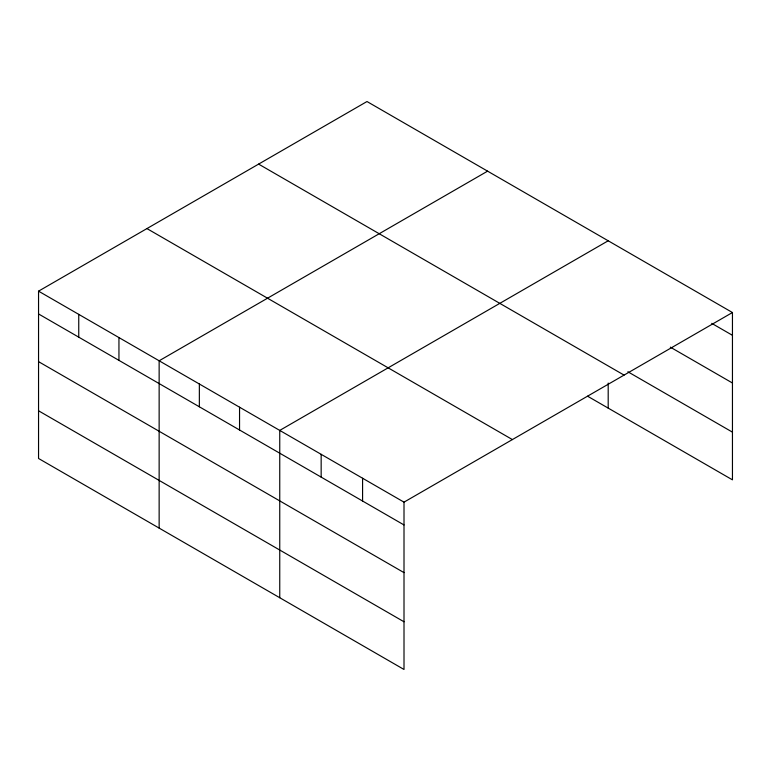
<?xml version="1.0" encoding="UTF-8"?>
<svg xmlns="http://www.w3.org/2000/svg" width="771" height="771" viewBox="0 0 771 771"><rect width="100%" height="100%" fill="white"/><g stroke="black" fill="none" stroke-linecap="round" stroke-linejoin="round"><path stroke-width="1.16" d="M404.004 572.631L404.004 502.152L38.55 291.159L38.55 458.475L404.004 669.469L404.004 572.631L38.55 361.647M38.55 291.159L366.996 101.531L732.45 312.525L732.45 479.841L587.579 396.207M487.6 171.152L159.144 360.789L159.144 528.106M608.194 240.783L279.748 430.411L279.748 597.737M404.004 502.152L732.45 312.525M711.739 323.357L732.45 335.308M670.327 347.143L732.45 383.004M627.873 371.767L732.45 432.145M258.613 164.107L624.057 375.101M146.943 228.582L512.387 439.576M38.55 313.951L404.004 524.945M38.55 410.789L404.004 621.773M608.194 383.062L608.194 408.1M362.582 478.242L362.582 501.025M321.16 454.321L321.16 477.114M239.55 407.204L239.55 429.996M199.352 383.997L199.352 406.789M118.946 337.573L118.946 360.365M78.748 314.366L78.748 337.158"/></g></svg>
